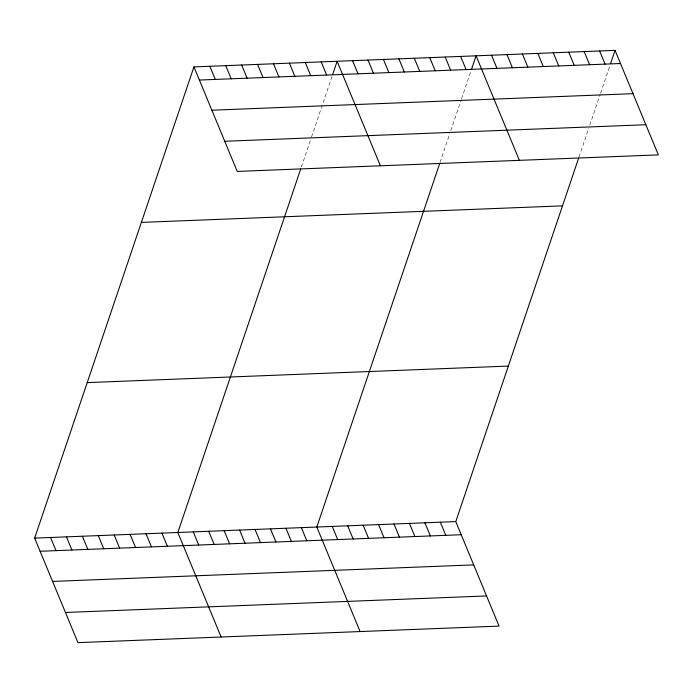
<?xml version="1.0" encoding="UTF-8"?>
<svg xmlns="http://www.w3.org/2000/svg" width="693" height="693" viewBox="0 0 693 693"><rect width="100%" height="100%" fill="white"/><g stroke="black" fill="none" stroke-linecap="round" stroke-linejoin="round"><path stroke-width="0.52" stroke-dasharray="3.46 2.6" d="M301.403 166.944L310.836 139.033M311.504 137.041L332.06 76.23M440.029 162.483L449.8 133.576M450.814 130.579L461.261 99.679M461.599 98.683L471.032 70.773M579.001 157.025L588.773 128.118M589.786 125.121L600.233 94.222M600.571 93.226L610.005 65.315"/><path stroke-width="1.04" d="M578.664 158.021L455.777 521.578L499.064 626.1L77.945 642.636L34.65 538.115L193.936 66.9L615.055 50.364L658.35 154.886L237.223 171.422L193.936 66.9M300.727 168.936L177.832 532.493L221.128 637.014M332.735 74.238L337.119 61.279L380.405 165.8M439.7 163.479L316.805 527.035L360.1 631.557M471.708 68.78L476.082 55.821L519.378 160.343M610.68 63.323L615.055 50.364M199.376 80.05L620.504 63.513M211.867 110.204L632.995 93.659M224.74 141.268L645.859 124.731M141.372 222.401L562.491 205.864M87.214 382.614L508.341 366.077M34.65 538.115L455.777 521.578M40.099 551.264L461.217 534.727M52.581 581.418L473.709 564.882M65.454 612.482L486.581 595.945M599.618 50.97L605.058 64.12M584.173 51.577L589.622 64.726M568.736 52.183L574.176 65.333M553.291 52.789L558.74 65.939M537.855 53.396L543.295 66.545M522.409 54.002L527.858 67.152M506.973 54.608L512.413 67.758M491.528 55.215L496.976 68.364M460.646 56.428L466.094 69.577M445.201 57.034L450.649 70.184M429.764 57.64L435.204 70.79M414.319 58.247L419.767 71.396M398.882 58.853L404.322 72.003M383.437 59.459L388.886 72.609M368 60.066L373.44 73.215M352.555 60.672L358.004 73.822M321.205 61.902L326.654 75.052M305.292 62.526L310.741 75.676M289.388 63.158L294.837 76.299M273.475 63.782L278.924 76.923M257.571 64.406L263.011 77.547M440.332 522.184L445.781 535.334M241.658 65.029L247.106 78.179M424.896 522.791L430.336 535.94M225.753 65.653L231.193 78.803M409.45 523.397L414.899 536.547M209.84 66.277L215.289 79.426M394.014 524.003L399.454 537.153M378.569 524.61L384.017 537.759M363.123 525.216L368.572 538.366M347.687 525.822L353.135 538.972M332.242 526.429L337.69 539.578M301.36 527.642L306.808 540.791M285.923 528.248L291.363 541.398M270.478 528.854L275.927 542.004M255.041 529.461L260.481 542.61M239.596 530.067L245.045 543.217M224.16 530.673L229.6 543.823M208.714 531.28L214.163 544.429M193.278 531.886L198.718 545.036M161.919 533.116L167.368 546.266M146.015 533.749L151.464 546.89M130.102 534.372L135.551 547.513M114.198 534.996L119.638 548.146M98.285 535.62L103.733 548.769M82.38 536.243L87.82 549.393M66.467 536.867L71.916 550.017M50.563 537.491L56.003 550.64"/></g></svg>
